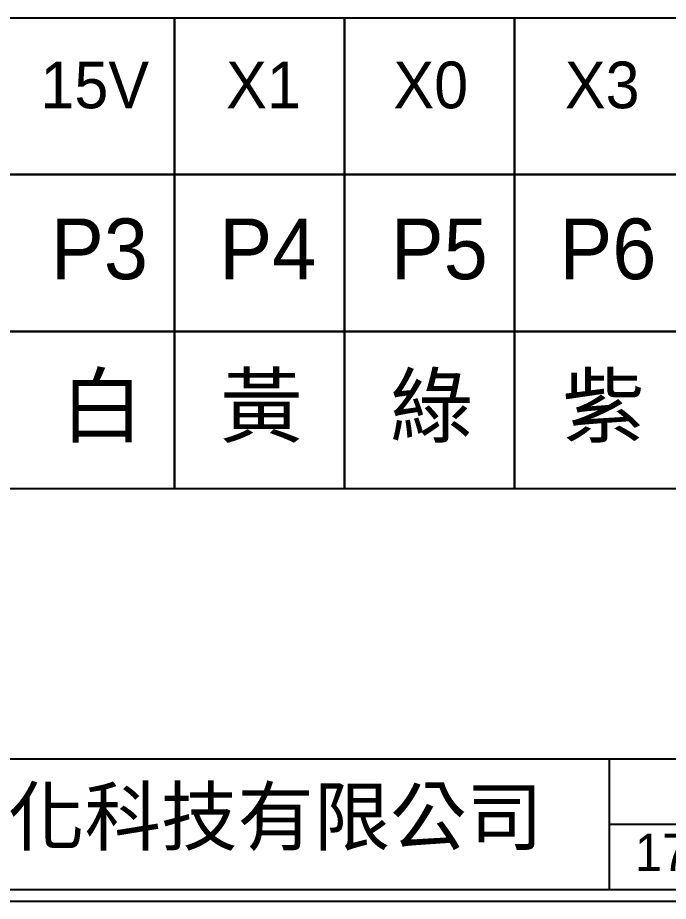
# Model space of a CAD drawing. Extents: x 275 to 562, y 265 to 469.
# Drawn here: x 347.3 to 416.9, y 264.9 to 359.5 of the extents above; entities that cross this region are included whole.
import ezdxf

# ---------------------------------------------------------------- set-up
doc = ezdxf.new("R2010")
doc.units = 0
doc.layers.add('圖框層', color=7, linetype='CONTINUOUS')
doc.layers.add('標尺寸層', color=3, linetype='CONTINUOUS')
doc.styles.add('CNS', font='')
doc.styles.add('STSL', font='kaiu.ttf')
doc.styles.get('CNS').set_extended_font_data('PMingLiU')

msp = doc.modelspace()

# ---------------------------------------------------------------- linework, layer by layer
at = {"layer": '圖框層', "color": 7}
for p, q in [((276.148, 280.195), (560.648, 280.195)), ((410.648, 266.195), (410.648, 280.195)), ((410.648, 273.195), (560.648, 273.195)), ((276.148, 266.195), (560.648, 266.195)), ((274.898, 264.945), (561.898, 264.945))]:
    msp.add_line(p, q, dxfattribs=at)
at = {"layer": '標尺寸層', "color": 0}
for p, q in [((345.833, 342.744), (364.043, 342.744)), ((364.043, 342.744), (382.253, 342.744)), ((382.253, 342.744), (400.463, 342.744)), ((400.463, 342.744), (418.673, 342.744))]:
    msp.add_line(p, q, dxfattribs=at)
for points in [[(345.833, 359.544), (364.043, 359.544), (364.043, 325.945), (345.833, 325.945)], [(364.043, 359.544), (382.253, 359.544), (382.253, 325.945), (364.043, 325.945)], [(382.253, 359.544), (400.463, 359.544), (400.463, 325.945), (382.253, 325.945)], [(400.463, 359.544), (418.673, 359.544), (418.673, 325.945), (400.463, 325.945)], [(345.833, 325.945), (364.043, 325.945), (364.043, 342.744), (345.833, 342.744)], [(364.043, 325.945), (382.253, 325.945), (382.253, 342.744), (364.043, 342.744)], [(382.253, 325.945), (400.463, 325.945), (400.463, 342.744), (382.253, 342.744)], [(400.463, 325.945), (418.673, 325.945), (418.673, 342.744), (400.463, 342.744)], [(345.833, 309.146), (364.043, 309.146), (364.043, 325.945), (345.833, 325.945)], [(364.043, 309.146), (382.253, 309.146), (382.253, 325.945), (364.043, 325.945)], [(382.253, 309.146), (400.463, 309.146), (400.463, 325.945), (382.253, 325.945)], [(400.463, 309.146), (418.673, 309.146), (418.673, 325.945), (400.463, 325.945)]]:
    msp.add_lwpolyline(points, close=True, dxfattribs=at)

# ---------------------------------------------------------------- texts
at = {"layer": '圖框層', "color": 7, "style": 'STSL'}
msp.add_text('泓陞自動化科技有限公司', height=6, dxfattribs=at).set_placement((313.501, 271.022))
at = {"layer": '標尺寸層', "color": 0, "attachment_point": 1, "style": 'CNS'}
for s, insert, char_height in [('\\pi1.5929;15V', (348.098, 354.843), 5), ('\\pi3.2753;X1', (366.308, 354.843), 5), ('\\pi2.9882;X0', (384.518, 354.843), 5), ('\\pi3.1372;X3', (402.728, 354.843), 5), ('\\pi2.7153;P3', (348.098, 338.044), 6.5), ('\\pi2.5405;P4', (366.308, 338.044), 6.5), ('\\pi2.6917;P5', (384.518, 338.044), 6.5), ('\\pi2.5453;P6', (402.728, 338.044), 6.5), ('\\pi3.7593;白', (348.098, 321.244), 6.5), ('\\pi2.6114;黃', (366.308, 321.244), 6.5), ('\\pi2.6492;綠', (384.518, 321.244), 6.5), ('\\pi2.8476;紫', (402.728, 321.244), 6.5)]:
    msp.add_mtext_dynamic_manual_height_columns(s, width=14.2831, gutter_width=32.5, heights=[8.662], dxfattribs=dict(at, insert=insert, char_height=char_height))
at = {"layer": '標尺寸層', "color": 7, "insert": (413.361, 272.187), "char_height": 4, "attachment_point": 1, "style": 'CNS'}
msp.add_mtext_dynamic_manual_height_columns('\\pt80;17-1003', width=18.74874, gutter_width=32.5, heights=[0], dxfattribs=at)

doc.saveas('drawing.dxf')
